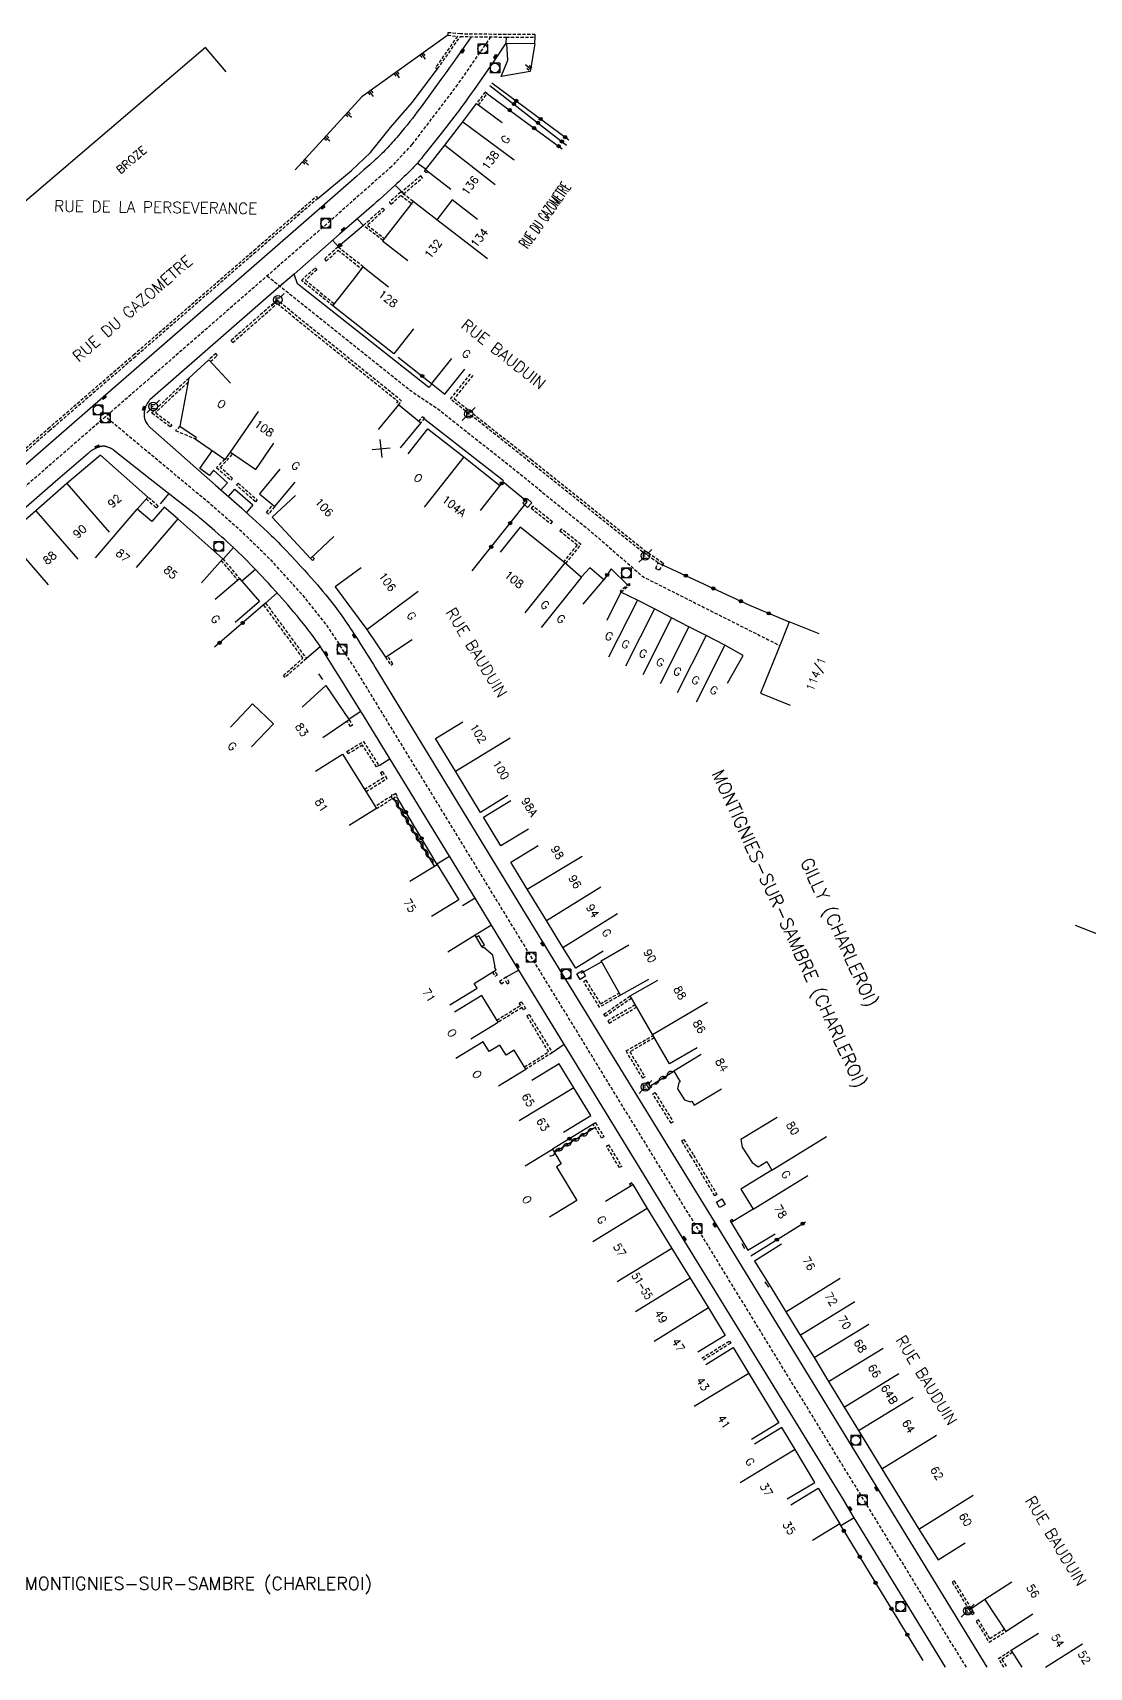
# Model space of a CAD drawing. Header units: millimetres. Extents: x 156998 to 158000, y 123000 to 124000.
# Drawn here: x 157183.7 to 157348.8, y 123000 to 123255.4 of the extents above; entities that cross this region are included whole.
import ezdxf
from ezdxf.enums import TextEntityAlignment as Align

# ---------------------------------------------------------------- set-up
doc = ezdxf.new("R2010")
doc.units = ezdxf.units.MM
doc.linetypes.add('DASHED', pattern=[0.75, 0.5, -0.25])
doc.layers.get('0').update_dxf_attribs({"linetype": 'CONTINUOUS'})
for name, color, linetype in [('W0001', 6, 'DASHED'), ('W0008', 7, 'CONTINUOUS'), ('W0100', 7, 'CONTINUOUS'), ('W0112', 1, 'DASHED'), ('W0211', 2, 'CONTINUOUS'), ('W0310', 3, 'CONTINUOUS'), ('W0322', 7, 'CONTINUOUS'), ('W0400', 7, 'CONTINUOUS'), ('W0420', 7, 'CONTINUOUS'), ('W0471', 7, 'CONTINUOUS'), ('W0473', 7, 'CONTINUOUS'), ('W0980', 7, 'CONTINUOUS'), ('W0984', 7, 'CONTINUOUS'), ('W0989', 7, 'CONTINUOUS'), ('W0991', 7, 'CONTINUOUS'), ('W1102', 7, 'CONTINUOUS')]:
    doc.layers.add(name, color=color, linetype=linetype)
doc.styles.get("Standard").update_dxf_attribs({"font": 'romans.shx', "width": 0.85})

# ---------------------------------------------------------------- blocks, each defined once
blk = doc.blocks.new('T420')
for p, q in [((0.75, 0.75), (-0.75, 0.75)), ((-0.75, 0.75), (-0.75, -0.75)), ((0.75, 0.75), (0.75, -0.75)), ((0.75, -0.75), (-0.75, -0.75))]:
    blk.add_line(p, q)
blk.add_ellipse((0, 0), major_axis=(-0.53, 0.53), ratio=1, start_param=3.926991, end_param=10.210176)
blk = doc.blocks.new('T400')
for p, q in [((-0.15, 0.3), (0.15, 0.3)), ((-0.15, -0.25), (-0.15, 0.3)), ((-0.15, 0.15), (0.15, 0.15)), ((-0.15, 0), (0.15, 0)), ((0.15, 0.3), (0.15, -0.25)), ((-0.15, -0.15), (0.15, -0.15)), ((-0.15, -0.25), (-0.15, -0.3)), ((-0.15, -0.3), (0.15, -0.3)), ((0.15, -0.3), (0.15, -0.25))]:
    blk.add_line(p, q)
blk = doc.blocks.new('T471')
for p, q in [((-0.333334, 0.333334), (-0.333334, -0.333334)), ((-0.333334, 0.333334), (0.333334, 0.333334)), ((-0.333334, 0), (0, 0)), ((0.500001, 0.500001), (1.000002, 1.000002)), ((-0.500001, -0.500001), (-1.000002, -1.000002)), ((-0.333334, -0.333334), (0.333334, -0.333334))]:
    blk.add_line(p, q)
blk.add_ellipse((0, 0), major_axis=(0.471405, 0.471405), ratio=1, start_param=5.4977871438, end_param=11.780972451)
blk = doc.blocks.new('t112o')
at = {"color": 0, "linetype": 'Continuous'}
for p, q in [((-0.5, 0.5), (0.5, 0.5)), ((-0.5, -0.5), (-0.5, 0.5)), ((0.5, 0.5), (0.5, -0.5)), ((0.5, -0.5), (-0.5, -0.5))]:
    blk.add_line(p, q, dxfattribs=at)
blk = doc.blocks.new('t211o')
at = {"color": 0, "linetype": 'Continuous'}
for p, q in [((-0.29, 0.5), (-0.29, 0)), ((0, 1), (0, 0)), ((0.29, 0.5), (0.29, 0))]:
    blk.add_line(p, q, dxfattribs=at)
blk = doc.blocks.new('t991o')
at = {"color": 0, "linetype": 'Continuous'}
for p, q in [((-1, 1), (1, -1)), ((-1, -1), (1, 1))]:
    blk.add_line(p, q, dxfattribs=at)
blk = doc.blocks.new('t322o')
at = {"color": 0, "linetype": 'Continuous'}
for radius in [0.25, 0.15]:
    blk.add_circle((0, 0), radius, dxfattribs=at)
blk = doc.blocks.new('t310o')
at = {"color": 0, "linetype": 'Continuous'}
for centre, start, end in [((-0.5, 0.38), 216.8699, 323.1304), ((0.5, -0.37), 36.8699, 143.1303)]:
    blk.add_arc(centre, 0.625, start, end, dxfattribs=at)

msp = doc.modelspace()

# ---------------------------------------------------------------- linework, layer by layer
at = {"layer": 'W0001'}
msp.add_lwpolyline([(157255.26, 123254.7), (157250.09, 123247.25), (157242.96, 123237.88), (157239.81, 123234.46), (157229.67, 123225.48), (157201.36, 123200.79), (157189.48, 123190.48), (157165.69, 123169.74), (157149.56, 123155.31), (157144.91, 123149.44), (157137.8, 123138.51)], dxfattribs=at)
at = {"layer": 'W0001', "flags": 128}
for points in [[(157220.36, 123217.37), (157242.84, 123199.39), (157246.97, 123196.64), (157259.33, 123186.85), (157271.39, 123177.06), (157279.05, 123170.38), (157300.43, 123159.62)], [(157329.58, 123000), (157314.02, 123025.4), (157291.29, 123062.51), (157264.9, 123105.62), (157246.02, 123136.55), (157233.84, 123156.44), (157229.69, 123162.78), (157226.22, 123167.15), (157221.07, 123172.83), (157216.37, 123177.42), (157211.35, 123181.83), (157195.1, 123195.36)]]:
    msp.add_lwpolyline(points, dxfattribs=at)
at = {"layer": 'W0008'}
for points in [[(157252.21, 123254.71), (157251.49, 123253.67), (157250.76, 123252.63), (157250.03, 123251.59), (157249.3, 123250.55), (157248.86, 123249.92), (157248.41, 123249.3), (157247.96, 123248.67), (157247.51, 123248.05), (157244.4, 123243.76), (157244.18, 123243.47), (157243.81, 123242.97), (157243.43, 123242.47), (157243.05, 123241.97), (157242.66, 123241.47), (157242.21, 123240.92), (157241.76, 123240.37), (157241.31, 123239.82), (157240.86, 123239.28), (157240.62, 123239), (157240.38, 123238.73), (157240.15, 123238.46), (157239.91, 123238.19), (157239.66, 123237.92), (157239.42, 123237.66), (157239.17, 123237.39), (157238.92, 123237.13), (157238.73, 123236.93), (157238.53, 123236.72), (157238.32, 123236.52), (157238.12, 123236.32), (157237.92, 123236.12), (157237.71, 123235.93), (157237.5, 123235.73), (157237.29, 123235.54), (157236.38, 123234.72), (157235.47, 123233.91), (157234.9, 123233.4), (157234.32, 123232.89), (157229.32, 123228.5), (157219.53, 123220), (157194.31, 123198.05), (157178.85, 123184.59)], [(157257.64, 123253.73), (157255.76, 123250.9), (157252.68, 123246.46), (157252.25, 123245.86), (157251.83, 123245.27), (157251.4, 123244.68), (157250.97, 123244.09), (157250.74, 123243.78), (157250.51, 123243.47), (157250.28, 123243.16), (157250.04, 123242.85), (157247.89, 123240.07), (157247.54, 123239.61), (157246.92, 123238.82), (157246.3, 123238.04), (157245.68, 123237.26), (157245.06, 123236.47), (157244.75, 123236.1), (157244.45, 123235.73), (157244.14, 123235.37), (157243.83, 123235), (157243.68, 123234.84), (157243.54, 123234.67), (157243.39, 123234.51), (157243.24, 123234.35), (157243.09, 123234.19), (157242.94, 123234.03), (157242.78, 123233.87), (157242.63, 123233.71), (157242.35, 123233.43), (157242.07, 123233.16), (157241.78, 123232.88), (157241.5, 123232.61), (157241.21, 123232.33), (157240.93, 123232.06), (157240.64, 123231.79), (157240.35, 123231.53), (157239.1, 123230.38), (157237.85, 123229.25), (157237.41, 123228.86), (157236.97, 123228.47), (157231.65, 123223.89), (157224.57, 123217.66), (157222.61, 123215.96), (157202.04, 123197.99), (157201.98, 123197.94), (157201.92, 123197.87), (157201.87, 123197.81), (157201.82, 123197.74), (157201.71, 123197.57), (157201.62, 123197.41), (157201.52, 123197.24), (157201.43, 123197.06), (157201.38, 123196.94), (157201.33, 123196.82), (157201.28, 123196.69), (157201.25, 123196.56), (157201.21, 123196.4), (157201.18, 123196.24), (157201.15, 123196.08), (157201.14, 123195.92), (157201.13, 123195.83), (157201.13, 123195.74), (157201.13, 123195.65), (157201.13, 123195.55), (157201.14, 123195.46), (157201.15, 123195.37), (157201.16, 123195.28), (157201.18, 123195.19), (157201.19, 123195.11), (157201.21, 123195.04), (157201.23, 123194.97), (157201.26, 123194.9), (157201.28, 123194.83), (157201.31, 123194.76), (157201.35, 123194.69), (157201.38, 123194.62), (157201.47, 123194.47), (157201.57, 123194.32), (157201.67, 123194.17), (157201.78, 123194.03), (157201.85, 123193.94), (157201.94, 123193.84), (157202.02, 123193.75), (157202.11, 123193.67), (157212.29, 123184.69), (157216.38, 123181.06), (157216.95, 123180.55), (157217.51, 123180.05), (157218.07, 123179.53), (157218.64, 123179.02), (157219.23, 123178.47), (157219.83, 123177.91), (157220.42, 123177.36), (157221.01, 123176.8), (157221.38, 123176.44), (157221.75, 123176.08), (157222.11, 123175.71), (157222.47, 123175.34), (157223.27, 123174.51), (157224.06, 123173.68), (157224.84, 123172.84), (157225.62, 123171.99), (157226.17, 123171.39), (157226.71, 123170.79), (157227.25, 123170.18), (157227.79, 123169.57), (157228.22, 123169.08), (157228.64, 123168.58), (157229.06, 123168.08), (157229.48, 123167.58), (157229.77, 123167.22), (157230.06, 123166.86), (157230.35, 123166.49), (157230.64, 123166.13), (157230.92, 123165.76), (157231.2, 123165.39), (157231.47, 123165.02), (157231.75, 123164.64), (157232.02, 123164.26), (157232.29, 123163.88), (157232.56, 123163.5), (157232.82, 123163.12), (157233.08, 123162.74), (157233.34, 123162.35), (157233.6, 123161.96), (157233.85, 123161.57), (157234.4, 123160.7), (157234.96, 123159.84), (157235.51, 123158.97), (157236.05, 123158.11), (157236.35, 123157.63), (157236.65, 123157.15), (157236.95, 123156.67), (157237.24, 123156.19), (157264.02, 123112.29), (157277.4, 123090.48), (157290.16, 123069.62), (157316, 123027.42), (157332.79, 123000)], [(157246.11, 123200.52), (157245.63, 123199.92), (157225.09, 123216.13), (157224.57, 123217.66)], [(157326.34, 123000), (157312.04, 123023.37), (157310.26, 123026.36), (157284.77, 123067.88), (157267.24, 123096.57), (157259.68, 123108.91), (157255.4, 123115.96), (157252.83, 123120.13), (157235.56, 123148.44), (157233.17, 123152.27), (157232.5, 123153.36), (157231.82, 123154.45), (157230.73, 123156.2), (157229.63, 123157.94), (157229.3, 123158.46), (157228.96, 123158.99), (157228.62, 123159.5), (157228.27, 123160.02), (157227.95, 123160.48), (157227.63, 123160.93), (157227.3, 123161.39), (157226.97, 123161.83), (157226.74, 123162.14), (157226.51, 123162.44), (157226.27, 123162.74), (157226.04, 123163.03), (157225.54, 123163.64), (157225.04, 123164.24), (157224.53, 123164.84), (157224.03, 123165.44), (157223.57, 123165.96), (157223.12, 123166.49), (157222.66, 123167.01), (157222.2, 123167.52), (157221.66, 123168.13), (157221.11, 123168.74), (157220.56, 123169.34), (157220.01, 123169.94), (157219.57, 123170.41), (157219.12, 123170.88), (157218.68, 123171.35), (157218.23, 123171.82), (157217.77, 123172.28), (157217.32, 123172.74), (157216.86, 123173.2), (157216.39, 123173.66), (157215.96, 123174.08), (157215.52, 123174.5), (157215.08, 123174.92), (157214.63, 123175.34), (157214.18, 123175.75), (157213.73, 123176.16), (157213.28, 123176.56), (157212.83, 123176.97), (157212.14, 123177.57), (157211.45, 123178.17), (157210.76, 123178.76), (157210.06, 123179.36), (157209.78, 123179.59), (157209.51, 123179.82), (157209.23, 123180.05), (157208.94, 123180.27), (157202.11, 123185.6), (157196.37, 123190.16), (157196.29, 123190.22), (157196.2, 123190.28), (157196.12, 123190.33), (157196.03, 123190.37), (157195.88, 123190.45), (157195.72, 123190.52), (157195.56, 123190.58), (157195.39, 123190.64), (157195.33, 123190.66), (157195.26, 123190.68), (157195.19, 123190.7), (157195.12, 123190.72), (157195.05, 123190.73), (157194.98, 123190.74), (157194.91, 123190.74), (157194.84, 123190.74), (157194.76, 123190.74), (157194.69, 123190.74), (157194.61, 123190.74), (157194.53, 123190.73), (157194.45, 123190.72), (157194.38, 123190.7), (157194.3, 123190.69), (157194.22, 123190.67), (157194.11, 123190.64), (157193.99, 123190.6), (157193.88, 123190.56), (157193.77, 123190.52), (157193.66, 123190.47), (157193.55, 123190.42), (157193.44, 123190.36), (157193.33, 123190.31), (157193.21, 123190.23), (157193.08, 123190.16), (157192.96, 123190.08), (157192.84, 123190), (157192.72, 123189.91), (157192.6, 123189.82), (157192.49, 123189.73), (157192.38, 123189.64), (157187.65, 123185.56), (157171.68, 123171.63)], [(157253.91, 123112.62), (157254.29, 123112.86), (157253.41, 123114.29), (157253.02, 123114.05)]]:
    msp.add_lwpolyline(points, dxfattribs=at)
at = {"layer": 'W0008', "flags": 128}
for points in [[(157257.69, 123254.67), (157257.64, 123253.73), (157262.15, 123253.66), (157262.22, 123254.67)], [(157243.83, 123235), (157245.19, 123234.05)], [(157240.35, 123231.53), (157241.4, 123230.48)], [(157234.44, 123226.29), (157235.4, 123225.25)], [(157230.58, 123222.94), (157231.48, 123221.93)], [(157257.3, 123185.36), (157245, 123194.94)], [(157213.15, 123183.88), (157214.16, 123185.06), (157211.96, 123187.01), (157211.37, 123186.18), (157209.86, 123187.26), (157211.81, 123190.07)], [(157205, 123183.38), (157203.63, 123181.78)], [(157214.31, 123182.88), (157215.31, 123184.05), (157218.12, 123181.62), (157217.12, 123180.38)], [(157215.09, 123174.91), (157213.5, 123173.12)], [(157218.55, 123171.49), (157216.42, 123169.66)], [(157221.9, 123167.85), (157220.12, 123166.25)], [(157228.64, 123159.42), (157226.49, 123157.58)], [(157235.04, 123149.35), (157233.13, 123148.07)], [(157239.55, 123141.9), (157237.85, 123140.81)], [(157248.85, 123126.65), (157246.89, 123125.48)], [(157252.83, 123120.13), (157250.88, 123118.95)], [(157255.4, 123115.96), (157252.84, 123114.36)], [(157259.68, 123108.91), (157257.72, 123107.81)], [(157266.78, 123097.32), (157264.9, 123096.01)], [(157294.49, 123066.19), (157294.94, 123065.45)], [(157298.11, 123060.23), (157298.65, 123059.4)], [(157312.04, 123023.37), (157309.97, 123022.11)]]:
    msp.add_lwpolyline(points, dxfattribs=at)
at = {"layer": 'W0100'}
for points in [[(157213.98, 123249.23), (157210.73, 123253.04), (157178.56, 123225.58)], [(157249.06, 123230.86), (157245.1, 123233.92), (157248.1, 123237.8), (157250.93, 123241.43), (157253.04, 123244.29), (157257.06, 123241.32)], [(157253.22, 123226.19), (157249.26, 123229.24), (157246.87, 123226.14), (157243.16, 123229), (157243.16, 123229), (157238.4, 123222.82), (157242.36, 123219.76)], [(157243.23, 123209.11), (157240.13, 123205.18), (157230.63, 123212.68), (157233.72, 123216.63), (157235.38, 123218.76), (157239.32, 123215.68)], [(157214.63, 123200.59), (157211.25, 123204.27), (157208.12, 123201.41), (157206.73, 123193.91), (157209.26, 123192.19), (157209.1, 123191.93), (157213.81, 123188.68), (157214.62, 123189.85), (157218.57, 123187.12), (157221.41, 123191.24)], [(157249.18, 123204.47), (157246.05, 123200.57), (157248.13, 123198.9), (157251.26, 123202.8)], [(157241.17, 123190.51), (157244.34, 123194.38), (157240.86, 123197.23), (157237.69, 123193.36)], [(157242.37, 123189.55), (157245.44, 123193.49), (157251.1, 123189.09), (157256.71, 123184.64), (157253.61, 123180.72)], [(157222.33, 123187.16), (157219.14, 123183.31), (157221.54, 123181.32), (157224.73, 123185.16)], [(157224.81, 123183.07), (157221.15, 123179.67), (157227.11, 123173.24), (157230.78, 123176.64)], [(157269.74, 123166.09), (157272.97, 123169.91), (157270.76, 123171.78), (157269.41, 123170.29), (157266.85, 123172.56), (157259.9, 123178.11), (157256.78, 123174.21)], [(157212.25, 123166.85), (157216.03, 123170.11), (157219.15, 123166.5), (157215.36, 123163.24)], [(157292.26, 123153.72), (157294.74, 123158.06), (157291.86, 123159.7), (157288.92, 123161.18), (157286.24, 123162.55), (157283.54, 123163.95), (157280.85, 123165.33), (157278.19, 123166.71), (157275.63, 123167.98), (157273.4, 123163.51)], [(157306.56, 123161.43), (157301.92, 123163.3), (157300.79, 123160.51), (157297.42, 123152.2), (157302.06, 123150.32)], [(157225.81, 123149.97), (157229.54, 123153.37), (157233.18, 123147.99), (157229.04, 123145.19)], [(157217.89, 123143.78), (157221.34, 123147.4), (157218.09, 123150.49), (157214.65, 123146.87)], [(157257.98, 123136.17), (157253.71, 123133.56), (157249.79, 123139.97), (157246.68, 123145.12), (157246.68, 123145.12), (157250.95, 123147.71)], [(157227.9, 123140), (157232.14, 123142.64), (157237.43, 123134.15), (157233.19, 123131.5)], [(157261.16, 123130.93), (157256.88, 123128.34), (157254.16, 123132.83), (157258.43, 123135.42)], [(157272.82, 123111.87), (157268.58, 123109.23), (157266.57, 123112.46), (157263.97, 123116.66), (157261, 123121.57), (157258.44, 123125.77), (157262.71, 123128.37)], [(157242.66, 123122.82), (157246.92, 123125.43), (157250.32, 123119.87), (157246.05, 123117.27)], [(157248.91, 123103.47), (157253.16, 123106.1), (157252.7, 123106.84), (157256.13, 123108.96), (157255.87, 123109.37), (157255.99, 123109.45), (157255.6, 123111.27), (157255.6, 123111.27), (157254.18, 123112.47), (157254.05, 123112.39), (157253.81, 123112.78), (157252.84, 123114.36), (157248.59, 123111.73)], [(157279.92, 123107.45), (157275.57, 123105), (157272.52, 123110.39), (157276.88, 123112.85)], [(157287.52, 123096.78), (157283.21, 123094.25), (157280.53, 123098.84), (157277.04, 123104.88), (157281.38, 123107.37)], [(157252.18, 123098.16), (157256.44, 123100.78), (157254.63, 123103.74), (157253.88, 123104.95), (157249.62, 123102.34)], [(157256.5, 123090.84), (157260.77, 123093.45), (157258.96, 123096.41), (157257.67, 123095.62), (157256.71, 123097.19), (157255.05, 123096.18), (157254.1, 123097.73), (157249.83, 123095.12)], [(157288.15, 123095.72), (157283.86, 123093.15), (157284.87, 123091.47), (157284.68, 123091.36), (157284.47, 123090.36), (157285.54, 123088.65), (157285.54, 123088.65), (157286.51, 123088.36), (157286.67, 123088.46), (157287.06, 123087.82), (157291.34, 123090.39)], [(157266.63, 123083.58), (157270.9, 123086.18), (157268.24, 123090.55), (157265.98, 123094.27), (157261.71, 123091.67)], [(157260.64, 123078.36), (157264.92, 123080.95), (157266.31, 123078.66), (157265.55, 123078.2), (157268.75, 123072.91), (157264.48, 123070.32)], [(157273.19, 123072.82), (157277.47, 123075.41), (157279.73, 123071.69), (157283.56, 123065.45), (157286.42, 123060.79), (157289.3, 123056.14), (157291.92, 123051.85), (157287.65, 123049.25)], [(157300.71, 123066.11), (157296.46, 123063.47), (157299.01, 123059.37), (157301.38, 123055.54), (157303.64, 123051.89), (157305.78, 123048.38), (157308.05, 123044.65), (157310.5, 123040.66), (157312.74, 123036.99), (157316.4, 123031.02), (157322.15, 123021.6), (157325.15, 123016.81), (157329.39, 123019.46)], [(157288.87, 123047.32), (157293.13, 123049.94), (157295.61, 123045.9), (157300.3, 123038.18), (157296.02, 123035.59)], [(157301.6, 123026.31), (157305.89, 123028.87), (157302.83, 123034.01), (157300.75, 123037.45), (157296.47, 123034.86)], [(157302.16, 123025.38), (157306.44, 123027.96), (157309.8, 123022.39), (157305.52, 123019.8)], [(157339.95, 123008.32), (157335.77, 123005.58), (157332.48, 123010.62), (157336.67, 123013.35)], [(157340.82, 123005.28), (157336.57, 123002.64), (157338.22, 123000)]]:
    msp.add_lwpolyline(points, dxfattribs=at)
at = {"layer": 'W0100', "flags": 128}
for points in [[(157210.12, 123169.44), (157213.44, 123173.18), (157206.39, 123179.42), (157204.28, 123181.22), (157202.37, 123178.98), (157200.07, 123180.95), (157201.73, 123182.82), (157194.34, 123189.35), (157189.08, 123184.91), (157184.21, 123180.65), (157179.62, 123176.65), (157174.72, 123172.4), (157169.95, 123168.32), (157164.66, 123163.7), (157159.32, 123158.89), (157154.9, 123155.03), (157158.19, 123151.26)], [(157235.03, 123171.76), (157231.01, 123168.79), (157235.92, 123162.15), (157238.84, 123157.8), (157242.99, 123160.58)], [(157300.05, 123085.91), (157294.36, 123082.46), (157294.56, 123081.27), (157296.1, 123078.85), (157297.06, 123078.2), (157298.4, 123079), (157299.21, 123077.66), (157294.35, 123074.71), (157296.3, 123071.57), (157292.85, 123069.47), (157295.42, 123065.15), (157299.72, 123067.7)]]:
    msp.add_lwpolyline(points, dxfattribs=at)
at = {"layer": 'W0112'}
for points in [[(157250.07, 123254.8), (157246.67, 123249.94), (157246.99, 123249.72), (157250.53, 123254.76), (157257.69, 123254.67), (157262.22, 123254.67), (157262.23, 123255.07), (157257.69, 123255.07), (157250.57, 123255.16), (157248.6, 123255.36), (157248.56, 123254.96)], [(157241.66, 123230.17), (157244.63, 123232.7), (157244.37, 123233), (157241.4, 123230.48)], [(157215.82, 123185), (157218.79, 123182.39), (157218.52, 123182.09), (157215.56, 123184.7)], [(157261.61, 123181.07), (157264.68, 123178.63), (157264.93, 123178.94), (157261.86, 123181.38)], [(157275.63, 123167.98), (157277.04, 123169.13), (157276.9, 123169.27), (157275.5, 123168.14)], [(157223.17, 123154.65), (157222.9, 123154.95), (157225.95, 123157.64), (157219.8, 123166.01), (157220.12, 123166.25), (157226.49, 123157.58)], [(157237.46, 123140.67), (157235.26, 123144.08), (157233.01, 123142.71), (157232.8, 123143.05), (157235.39, 123144.63), (157237.8, 123140.89)], [(157256.89, 123106.78), (157257.58, 123107.24), (157257.83, 123106.79), (157258.18, 123106.98), (157257.72, 123107.81), (157256.67, 123107.12)], [(157279.83, 123091.46), (157280.38, 123090.64), (157280.04, 123090.42), (157279.5, 123091.24)], [(157280.94, 123089.8), (157283.8, 123085.2), (157283.46, 123084.99), (157280.6, 123089.59)], [(157272.95, 123082.88), (157272.61, 123082.67), (157271.3, 123084.84), (157271.65, 123085.05)], [(157275.39, 123078.06), (157273.36, 123081.42), (157273.7, 123081.62), (157275.73, 123078.26)], [(157285.44, 123082.44), (157286.95, 123080), (157290.62, 123073.85), (157290.28, 123073.65), (157286.61, 123079.79), (157285.1, 123082.23)], [(157330.82, 123008.47), (157330.34, 123009.2), (157327.71, 123013.49), (157327.37, 123013.28), (157330, 123008.99), (157330.49, 123008.25)]]:
    msp.add_lwpolyline(points, close=True, dxfattribs=at)
for points in [[(157253.36, 123244.05), (157254.74, 123245.85), (157254.43, 123246.09), (157253.04, 123244.29)], [(157245.42, 123233.68), (157245.26, 123233.45), (157244.94, 123233.68), (157245.1, 123233.92)], [(157166.56, 123202.69), (157161.89, 123183.69), (157170.5, 123181.47), (157172.47, 123181.55), (157186.16, 123193.52), (157199.5, 123205.04), (157218.31, 123221.38), (157228.03, 123229.78), (157228.29, 123229.48), (157218.57, 123221.08), (157199.77, 123204.74), (157186.42, 123193.22), (157172.62, 123181.15), (157170.46, 123181.07), (157161.41, 123183.41), (157166.15, 123202.71)], [(157243.16, 123229), (157241.22, 123230.46), (157239.44, 123228.87), (157239.7, 123228.57), (157241.24, 123229.95), (157242.92, 123228.68)], [(157238.45, 123222.89), (157235.4, 123225.25), (157238.41, 123227.97), (157238.68, 123227.67), (157236.02, 123225.27), (157238.7, 123223.21)], [(157235.38, 123218.76), (157231.43, 123221.89), (157229.3, 123219.98), (157229.57, 123219.68), (157231.45, 123221.37), (157235.13, 123218.45)], [(157230.63, 123212.68), (157225.71, 123216.67), (157227.85, 123218.61), (157228.12, 123218.32), (157226.33, 123216.69), (157230.88, 123212.99)], [(157240.86, 123197.22), (157241.36, 123197.82), (157221.93, 123213.57), (157214.71, 123207.27), (157214.98, 123206.97), (157221.94, 123213.04), (157240.79, 123197.77), (157240.56, 123197.48)], [(157211.52, 123203.98), (157212.63, 123204.95), (157212.36, 123205.25), (157211.25, 123204.27)], [(157208, 123200.75), (157202.92, 123196), (157205.45, 123194.11), (157205.21, 123193.79), (157202.3, 123195.97), (157208.12, 123201.41)], [(157252.47, 123201.83), (157249.55, 123198.19), (157261.61, 123188.66), (157279.27, 123174.54), (157281.94, 123172.69), (157282.27, 123172.46), (157282.27, 123172.46), (157281.58, 123171.37), (157281.05, 123171.64), (157281.44, 123172.55), (157279.03, 123174.22), (157261.36, 123188.34), (157248.99, 123198.13), (157252.15, 123202.08)], [(157244.03, 123194.63), (157244.65, 123195.39), (157244.96, 123195.14), (157244.34, 123194.38)], [(157206.73, 123193.91), (157206.05, 123193.2), (157209.1, 123191.93)], [(157213.7, 123188.75), (157212.47, 123187.42), (157214.71, 123185.44), (157214.97, 123185.74), (157213.04, 123187.44), (157215.01, 123189.58)], [(157201.46, 123182.52), (157203.08, 123181.09), (157203.34, 123181.39), (157201.73, 123182.82)], [(157221.54, 123181.32), (157220.57, 123180.16), (157220.26, 123180.42), (157221.23, 123181.57)], [(157267, 123172.44), (157269.36, 123175.41), (157266.33, 123177.87), (157266.08, 123177.56), (157268.8, 123175.35), (157266.69, 123172.69)], [(157227.41, 123173.51), (157227.72, 123173.21), (157227.45, 123172.92), (157227.11, 123173.24)], [(157238.84, 123157.8), (157239.66, 123156.53), (157240, 123156.75), (157239.18, 123158.01)], [(157233.18, 123147.99), (157233.71, 123147.19), (157233.38, 123146.97), (157232.85, 123147.77)], [(157235.79, 123136.79), (157239.09, 123138.85), (157238.4, 123139.95), (157238.07, 123139.73), (157238.54, 123138.97), (157235.57, 123137.12)], [(157237.43, 123134.15), (157240.66, 123136.16), (157240.45, 123136.5), (157237.22, 123134.49)], [(157255.56, 123108.61), (157255.99, 123107.95), (157256.32, 123108.17), (157255.9, 123108.81)], [(157275.57, 123105), (157272.28, 123103.12), (157269.81, 123107.13), (157270.15, 123107.34), (157272.42, 123103.66), (157275.37, 123105.35)], [(157256.23, 123101.12), (157259.96, 123103.4), (157259.72, 123103.74), (157260.05, 123103.97), (157260.5, 123103.33), (157260.71, 123102.92), (157260.36, 123102.73), (157260.18, 123103.07), (157256.44, 123100.78)], [(157277.25, 123104.53), (157273.18, 123101.68), (157272.95, 123102.01), (157277.04, 123104.88)], [(157277.86, 123103.47), (157273.57, 123101), (157273.77, 123100.65), (157278.06, 123103.12)], [(157260.56, 123093.79), (157264.35, 123096.14), (157260.94, 123101.77), (157261.28, 123101.98), (157264.9, 123096.01), (157260.77, 123093.45)], [(157280.81, 123098.34), (157276.99, 123096.14), (157279.37, 123092.23), (157279.03, 123092.02), (157276.43, 123096.28), (157280.61, 123098.69)], [(157277.47, 123075.41), (157277.28, 123075.71), (157276.94, 123075.5), (157277.13, 123075.21)], [(157293.19, 123069.68), (157293.01, 123069.96), (157292.68, 123069.75), (157292.85, 123069.47)], [(157288.26, 123048.31), (157292.56, 123050.96), (157292.77, 123050.62), (157288.47, 123047.97)], [(157335.55, 123005.92), (157333.26, 123004.47), (157331.47, 123007.4), (157331.13, 123007.19), (157333.13, 123003.92), (157335.77, 123005.58)], [(157335.44, 123000), (157334.6, 123001.36), (157336.57, 123002.64)], [(157336.79, 123002.3), (157335.14, 123001.24), (157335.91, 123000)]]:
    msp.add_lwpolyline(points, dxfattribs=at)
at = {"layer": 'W0112', "flags": 128}
for points in [[(157213.17, 123172.88), (157215.72, 123169.86)], [(157213.44, 123173.18), (157216.03, 123170.11)]]:
    msp.add_lwpolyline(points, dxfattribs=at)
at = {"layer": 'W0211', "flags": 128}
for points in [[(157248.56, 123254.96), (157235.14, 123245.34), (157224.75, 123233.91)], [(157262.17, 123253.62), (157261.42, 123249.28), (157256.92, 123248.53), (157257.97, 123251.08), (157257.79, 123253.62)], [(157228.29, 123229.48), (157233.51, 123233.82), (157236.51, 123236.65), (157239.63, 123240.53), (157243.03, 123244.43), (157246.99, 123249.72)]]:
    msp.add_lwpolyline(points, dxfattribs=at)
at = {"layer": 'W0310', "flags": 128}
for points in [[(157228.37, 123155.22), (157229.01, 123154.29)], [(157246.49, 123125.17), (157240.17, 123135.74)], [(157280.31, 123090.9), (157283.86, 123093.15)], [(157271.72, 123084.36), (157265.24, 123080.43)]]:
    msp.add_lwpolyline(points, dxfattribs=at)
at = {"layer": 'W0322', "flags": 128}
for points in [[(157255.16, 123247.13), (157267.12, 123237.81)], [(157255.45, 123247.52), (157267.5, 123238.62)], [(157254.43, 123246.09), (157266.46, 123237.21)], [(157235.4, 123225.25), (157231.43, 123221.89)], [(157240.85, 123204.66), (157246.05, 123200.57)], [(157252.39, 123171.31), (157261, 123182.09), (157257.19, 123185.19), (157256.71, 123184.64)], [(157281.44, 123172.55), (157295.7, 123165.91), (157301.92, 123163.3)], [(157276.67, 123169.09), (157274.11, 123171.61), (157272.97, 123169.91)], [(157220.12, 123166.25), (157212.12, 123159.34)], [(157246.92, 123125.43), (157240.6, 123136)], [(157269.42, 123108.43), (157272.61, 123110.23)], [(157271.65, 123085.05), (157264.91, 123080.96)], [(157295.93, 123064.29), (157304.44, 123069.58)], [(157322.82, 123001.04), (157309.8, 123022.39)], [(157330, 123008.99), (157332.48, 123010.62)]]:
    msp.add_lwpolyline(points, dxfattribs=at)
at = {"layer": 'W0473', "elevation": 0.94, "flags": 128}
msp.add_lwpolyline([(157346.57, 123115.93), (157355.75, 123112.34)], dxfattribs=at)
at = {"layer": 'W1102', "flags": 128}
for points in [[(157250.93, 123241.43), (157258.97, 123235.49)], [(157248.1, 123237.8), (157255.99, 123231.66)], [(157254.79, 123220.03), (157246.87, 123226.14)], [(157214.62, 123189.85), (157219, 123196.19)], [(157251.1, 123189.09), (157244.89, 123181.25)], [(157189.08, 123184.91), (157195.66, 123177.34)], [(157184.21, 123180.65), (157190.77, 123173.1)], [(157193.57, 123173.34), (157200.07, 123180.95)], [(157206.39, 123179.42), (157199.89, 123171.82)], [(157179.62, 123176.65), (157186.17, 123169.1)], [(157266.85, 123172.56), (157260.61, 123164.75)], [(157269.39, 123170.27), (157263.15, 123162.46)], [(157235.92, 123162.15), (157243.96, 123168.1)], [(157278.19, 123166.71), (157273.7, 123157.78)], [(157280.85, 123165.33), (157276.36, 123156.39)], [(157283.54, 123163.95), (157279.05, 123155.02)], [(157286.24, 123162.55), (157281.75, 123153.62)], [(157288.92, 123161.18), (157284.43, 123152.24)], [(157291.86, 123159.7), (157287.37, 123150.77)], [(157249.79, 123139.97), (157258.33, 123145.18)], [(157261, 123121.57), (157269.56, 123126.74)], [(157263.97, 123116.66), (157272.46, 123121.93)], [(157266.57, 123112.46), (157275.06, 123117.74)], [(157280.53, 123098.84), (157289.16, 123103.89)], [(157268.24, 123090.55), (157259.7, 123085.35)], [(157299.21, 123077.66), (157307.71, 123082.92)], [(157296.3, 123071.57), (157304.81, 123076.83)], [(157279.73, 123071.69), (157271.21, 123066.46)], [(157283.56, 123065.45), (157275.04, 123060.22)], [(157286.42, 123060.79), (157277.92, 123055.52)], [(157301.38, 123055.54), (157309.88, 123060.8)], [(157289.3, 123056.14), (157280.8, 123050.88)], [(157303.64, 123051.89), (157312.14, 123057.15)], [(157305.78, 123048.38), (157314.32, 123053.59)], [(157308.05, 123044.65), (157316.59, 123049.86)], [(157295.61, 123045.9), (157287.06, 123040.72)], [(157310.5, 123040.66), (157319.03, 123045.89)], [(157312.74, 123036.99), (157321.28, 123042.19)], [(157316.4, 123031.02), (157324.93, 123036.24)], [(157302.83, 123034.01), (157294.27, 123028.84)], [(157322.15, 123021.6), (157330.63, 123026.91)], [(157341.94, 123000), (157347.72, 123003.65)]]:
    msp.add_lwpolyline(points, dxfattribs=at)

# ---------------------------------------------------------------- block references
at = {"layer": 'W0112'}
for p, rotation in [((157261.01, 123181.88), 137.2356542125936), ((157269.42, 123108.15), 300.7724060493589), ((157291.21, 123072.5), 300.3875790602515)]:
    msp.add_blockref('t112o', p, dxfattribs=dict(at, rotation=rotation))
at = {"layer": 'W0211'}
for p, rotation in [((157244.5, 123252.05), 215.6522467400298), ((157240.44, 123249.13), 215.6522467400263), ((157261.49, 123249.71), 49.04086138837094), ((157236.37, 123246.22), 215.6522467400355), ((157232.8, 123242.76), 227.7132844754935), ((157229.43, 123239.06), 227.7132844755201), ((157226.07, 123235.36), 227.713284475473)]:
    msp.add_blockref('t211o', p, dxfattribs=dict(at, rotation=rotation))
at = {"layer": 'W0310'}
for p, rotation in [((157240.33, 123135.47), 120.9001817416756), ((157241.1, 123134.18), 120.9001817416756), ((157241.87, 123132.89), 120.9001817416756), ((157242.64, 123131.61), 120.9001817416756), ((157243.41, 123130.32), 120.9001817416756), ((157244.18, 123129.03), 120.9001817416756), ((157244.95, 123127.75), 120.9001817416756), ((157245.72, 123126.46), 120.9001817416756), ((157282.84, 123092.51), 32.30756854552478), ((157281.58, 123091.71), 32.30756854552478), ((157269.16, 123082.8), 211.2253260819318), ((157270.44, 123083.58), 211.2253260819318), ((157265.31, 123080.47), 211.2253260819318), ((157266.59, 123081.25), 211.2253260819318), ((157267.88, 123082.03), 211.2253260819318)]:
    msp.add_blockref('t310o', p, dxfattribs=dict(at, rotation=rotation))
at = {"layer": 'W0322'}
for p, rotation in [((157258.91, 123244.21), 322.0837141191799), ((157259.27, 123244.7), 323.5406219868973), ((157258.25, 123243.27), 323.5406219868639), ((157262.66, 123241.29), 322.0837141191799), ((157263.09, 123241.87), 323.5406219868973), ((157262.07, 123240.45), 323.5406219868639), ((157266.4, 123238.37), 322.0837141191799), ((157266.91, 123239.05), 323.5406219868973), ((157265.89, 123237.63), 323.5406219868639), ((157231.77, 123222.18), 220.2660416932455), ((157244.58, 123201.73), 321.8095387244227), ((157257, 123184.97), 228.714909836474), ((157260.65, 123182.38), 140.7958807776725), ((157258.32, 123178.74), 51.38315304844132), ((157255.36, 123175.03), 51.38315304844132), ((157273.47, 123170.65), 236.148176416717), ((157285.75, 123170.54), 335.0582786063476), ((157290.05, 123168.54), 335.0582786063476), ((157294.36, 123166.54), 335.0582786063476), ((157298.72, 123164.65), 337.247810774518), ((157216.53, 123163.15), 220.8235857049365), ((157212.93, 123160.04), 220.8235857049365), ((157242.04, 123133.58), 120.9001817416756), ((157244.48, 123129.5), 120.9001817416756), ((157267.58, 123082.58), 211.2253260818611), ((157304, 123069.31), 31.86720776778211), ((157299.96, 123066.8), 31.86720776778211), ((157310.45, 123021.31), 121.3864092238722), ((157312.93, 123017.26), 121.3864092238722), ((157315.4, 123013.2), 121.3864092238722), ((157317.88, 123009.15), 121.3864092238722), ((157320.35, 123005.09), 121.3864092238722)]:
    msp.add_blockref('t322o', p, dxfattribs=dict(at, rotation=rotation))
at = {"layer": 'W0400'}
for p, rotation in [((157250.85, 123252.5), 145.0487927263591), ((157256.05, 123251.61), 326.3803145672226), ((157229.08, 123228.09), 130.8692849383615), ((157232.26, 123224.62), 310.7053202776071), ((157194.89, 123198.36), 311.0407054943462), ((157201.13, 123196.65), 163.8466013991559), ((157193.82, 123190.68), 110.0783871394428), ((157233.98, 123161.09), 212.6637027328153), ((157229.55, 123158.35), 32.47097424346063), ((157263.4, 123113.02), 31.38086474109199), ((157259.42, 123109.62), 31.24054695625759), ((157290.3, 123069.1), 211.4833913810577), ((157285.51, 123066.96), 211.5401576882475), ((157315.54, 123027.89), 31.48339138065662), ((157311.39, 123024.76), 210.8665154824826)]:
    msp.add_blockref('T400', p, dxfattribs=dict(at, rotation=rotation))
at = {"layer": 'W0420'}
for p in [(157254.03, 123252.84), (157255.93, 123249.85), (157229.51, 123225.57), (157193.93, 123196.41), (157195.09, 123195.15), (157212.8, 123175.09), (157276.45, 123170.96), (157232.04, 123159.02), (157261.56, 123110.92), (157267.06, 123108.3), (157287.51, 123068.54), (157312.3, 123035.45), (157313.34, 123026.13), (157319.3, 123009.49)]:
    msp.add_blockref('T420', p, dxfattribs=at)
at = {"layer": 'W0471'}
for p in [(157222.03, 123213.63), (157202.56, 123196.96), (157251.84, 123195.8), (157279.43, 123173.62), (157279.45, 123090.66), (157329.79, 123008.84)]:
    msp.add_blockref('T471', p, dxfattribs=at)
at = {"layer": 'W0991', "rotation": 50.67638874543724}
msp.add_blockref('t991o', (157238.16, 123190.39), dxfattribs=at)

# ---------------------------------------------------------------- texts
at = {"layer": 'W0980'}
for s, p in [('MONTIGNIES-SUR-SAMBRE (CHARLEROI)', (157301.8, 123115.31)), ('GILLY (CHARLEROI)', (157309.61, 123114.75))]:
    msp.add_text(s, height=2, rotation=294.5569, dxfattribs=at).set_placement(p, align=Align.MIDDLE)
msp.add_text('MONTIGNIES-SUR-SAMBRE (CHARLEROI)', height=2, dxfattribs=at).set_placement((157209.59, 123012.96), align=Align.MIDDLE)
at = {"layer": 'W0984'}
msp.add_text('BROZE', height=1.25, rotation=40.4712, dxfattribs=at).set_placement((157199.15, 123235.5), align=Align.MIDDLE)
at = {"layer": 'W0989', "width": 0.5}
msp.add_text('RUE DU GAZOMETRE', height=1.75, rotation=54.828, dxfattribs=at).set_placement((157263.75, 123226.86), align=Align.MIDDLE)
at = {"layer": 'W0989'}
for s, rotation, p in [('RUE DE LA PERSEVERANCE', 359.2552, (157202.95, 123228.09)), ('RUE DU GAZOMETRE', 41.0946, (157199.33, 123212.26)), ('RUE BAUDUIN', 321.6237, (157257.28, 123205.14)), ('RUE BAUDUIN', 301.486, (157253.08, 123158.52)), ('RUE BAUDUIN', 301.486, (157323.36, 123044.84)), ('RUE BAUDUIN', 301.486, (157343.57, 123019.74))]:
    msp.add_text(s, height=1.75, rotation=rotation, dxfattribs=at).set_placement(p, align=Align.MIDDLE)
at = {"layer": 'W0991'}
for s, rotation, p in [('G', 53.5406, (157257.59, 123238.66)), ('138', 53.5406, (157255.24, 123235.42)), ('136', 53.5406, (157252.06, 123231.49)), ('134', 52.3555, (157253.52, 123223.3)), ('132', 52.3555, (157246.29, 123221.59)), ('128', 322.3513, (157239.24, 123213.79)), ('G', 321.2189, (157251.47, 123205.19)), ('O', 325.3756, (157213.23, 123197.34)), ('108', 325.3756, (157219.89, 123193.54)), ('G', 320.2508, (157224.81, 123187.7)), ('O', 321.8639, (157243.96, 123185.78)), ('92', 41.164, (157196.52, 123182.21)), ('104A', 321.8639, (157249.55, 123181.43)), ('106', 312.8421, (157229.26, 123181.21)), ('90', 41.164, (157191.1, 123177.44)), ('88', 41.164, (157186.4, 123173.32)), ('87', 319.4954, (157197.82, 123173.66)), ('85', 318.4571, (157205.29, 123171.04)), ('106', 305.4432, (157239.14, 123169.57)), ('108', 321.3832, (157258.94, 123169.92)), ('G', 305.4432, (157242.91, 123164.24)), ('G', 321.3832, (157263.75, 123165.95)), ('G', 310.8236, (157212.29, 123163.73)), ('G', 321.3832, (157266.26, 123163.77)), ('G', 332.6825, (157273.76, 123161.09)), ('G', 332.6825, (157276.33, 123159.81)), ('G', 332.6825, (157279.07, 123158.37)), ('G', 332.6825, (157281.75, 123157)), ('114/1', 67.9599, (157306.16, 123155.12)), ('G', 332.6825, (157284.43, 123155.57)), ('G', 332.6825, (157287.27, 123154.2)), ('G', 332.6825, (157290.14, 123152.64)), ('83', 304.0568, (157225.77, 123146.46)), ('G', 316.4394, (157214.89, 123143.88)), ('81', 301.9131, (157228.84, 123134.69)), ('98A', 301.3284, (157261.32, 123134.42)), ('98', 301.3397, (157265.7, 123127.3)), ('96', 301.3397, (157268.45, 123122.72)), ('75', 301.4147, (157242.65, 123119)), ('94', 301.3397, (157271.21, 123118.16)), ('G', 301.3397, (157273.4, 123114.73)), ('90', 299.4198, (157280.14, 123111.13)), ('71', 301.501, (157245.63, 123104.99)), ('88', 300.1237, (157284.84, 123105.36)), ('86', 300.1237, (157287.86, 123100.08)), ('O', 301.501, (157249.24, 123099.09)), ('O', 301.501, (157253.15, 123092.62)), ('84', 300.1237, (157291.38, 123094.09)), ('65', 301.501, (157261.14, 123088.63)), ('63', 301.501, (157263.42, 123084.82)), ('80', 301.7447, (157302.46, 123084.21)), ('G', 301.7447, (157301.41, 123076.98)), ('O', 301.501, (157260.95, 123073.03)), ('G', 301.5478, (157272.62, 123069.91)), ('78', 301.7447, (157300.55, 123071.18)), ('57', 301.5478, (157275.43, 123065.19)), ('76', 301.7447, (157304.96, 123063.06)), ('72', 302.0748, (157308.45, 123057.53)), ('49', 301.5999, (157281.9, 123054.79)), ('70', 302.0748, (157310.56, 123053.86)), ('47', 301.5999, (157284.57, 123050.35)), ('68', 302.0748, (157313, 123050.2)), ('66', 302.0748, (157315.22, 123046.31)), ('43', 301.3533, (157288.41, 123044.26)), ('64B', 302.0748, (157317.55, 123042.65)), ('41', 301.3533, (157291.7, 123038.36)), ('64', 302.0748, (157320.55, 123037.65)), ('G', 302.0748, (157295.79, 123032.1)), ('62', 302.0748, (157324.99, 123030.33)), ('37', 302.0748, (157298.34, 123027.77)), ('35', 302.0748, (157301.9, 123021.78)), ('60', 302.0748, (157329.44, 123023.11)), ('56', 303.1061, (157339.99, 123011.92)), ('54', 302.0748, (157343.86, 123004.19)), ('52', 302.0748, (157348.01, 123001.56))]:
    msp.add_text(s, height=1.25, rotation=rotation, dxfattribs=at).set_placement(p, align=Align.MIDDLE)
for s, p in [('102', (157251.97, 123146.95)), ('100', (157255.51, 123141.26))]:
    msp.add_text(s, height=1.25, rotation=301.3284, dxfattribs=at).set_placement(p)
at = {"layer": 'W0991', "width": 0.8}
msp.add_text('51-55', height=1.25, rotation=301.5478, dxfattribs=at).set_placement((157278.95, 123059.57), align=Align.MIDDLE)

doc.saveas('drawing.dxf')
